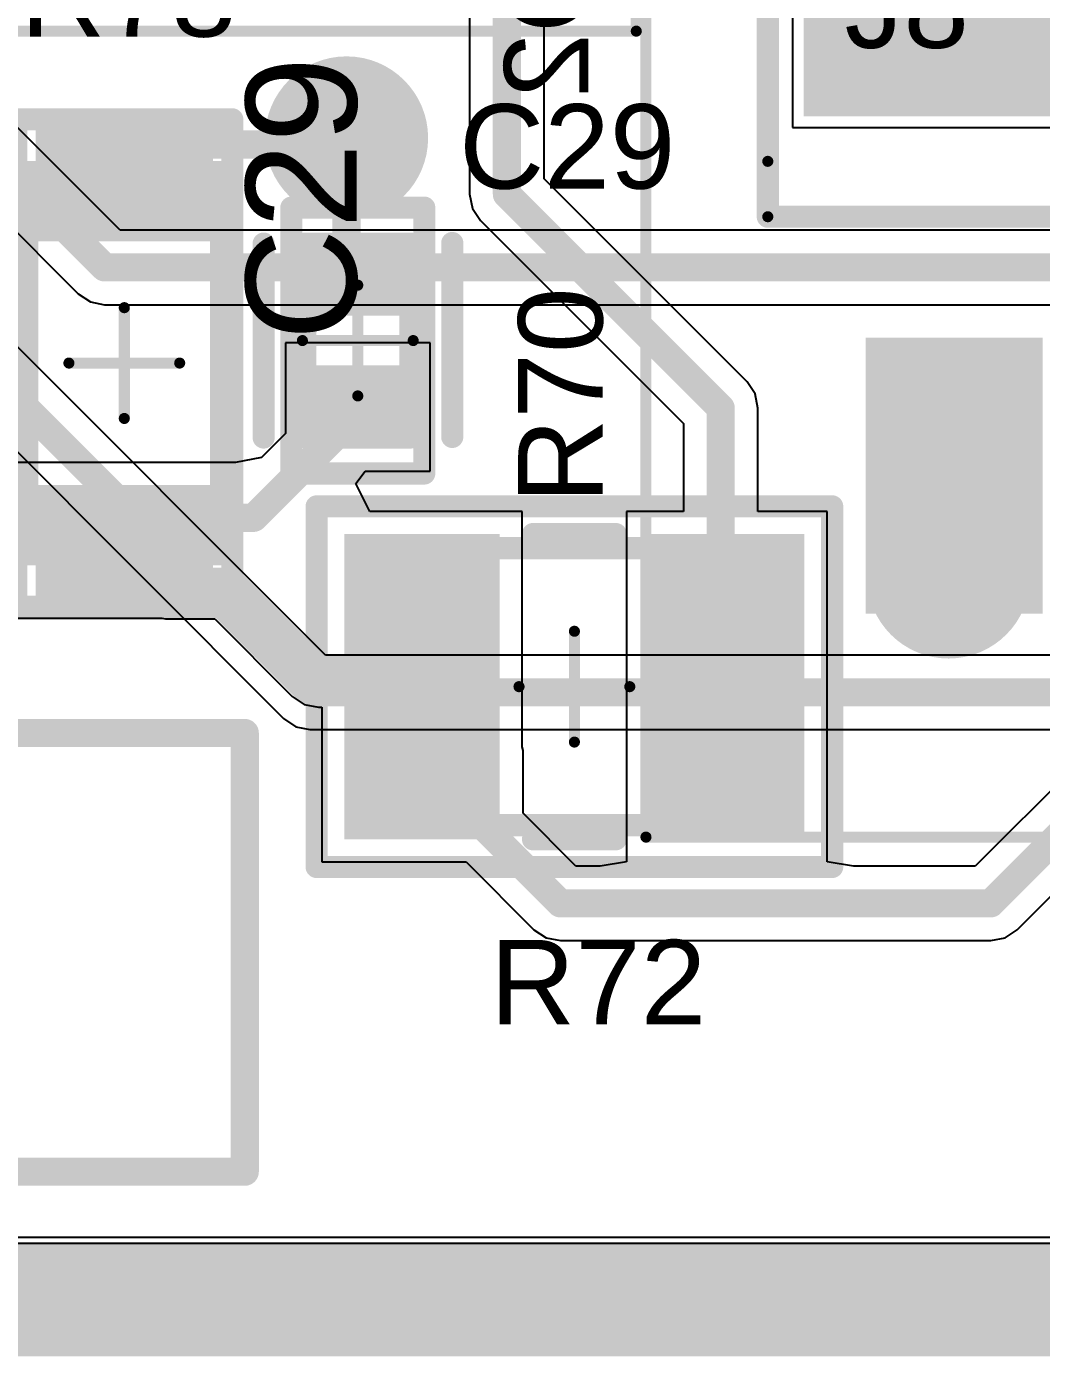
# Model space of a CAD drawing. Header units: inches. Extents: x 2.95 to 6.74, y 1.23 to 4.83.
# Drawn here: x 3.8903 to 4.251, y 1.232 to 1.7046 of the extents above; entities that cross this region are included whole.
import ezdxf

# ---------------------------------------------------------------- set-up
doc = ezdxf.new("R2010")
doc.units = ezdxf.units.IN
doc.header["$MEASUREMENT"] = 0
for name, color, linetype in [('Bottom 3D Body', 56, 'Continuous'), ('Bottom Layer', 5, 'Continuous'), ('Bottom Overlay', 54, 'Continuous'), ('Bottom Paste', 16, 'Continuous'), ('Bottom Solder', 6, 'Continuous'), ('GND', 76, 'Continuous'), ('Keep-Out Layer', 6, 'Continuous'), ('Mechanical 15', 56, 'Continuous'), ('Mechanical 5', 56, 'Continuous'), ('Mechanical 8', 56, 'Continuous'), ('PWR', 16, 'Continuous'), ('Top 3D Body', 56, 'Continuous'), ('Top Assembly', 56, 'Continuous'), ('Top Component Center', 56, 'Continuous'), ('Top Courtyard', 56, 'Continuous'), ('Top Layer', 1, 'Continuous'), ('Top Overlay', 2, 'Continuous'), ('Top Paste', 8, 'Continuous'), ('Top Solder', 216, 'Continuous'), ('Via Holes', 16, 'Continuous')]:
    doc.layers.add(name, color=color, linetype=linetype)
doc.styles.add('Arial', font='', dxfattribs={"height": 0.2})
doc.styles.get('Arial').set_extended_font_data('Arial')

# ---------------------------------------------------------------- blocks, each defined once
blk = doc.blocks.new('FP_RMCF1206_MFG_28')
at = {"layer": 'Top Layer'}
for points in [[(-0.08268, 0.0315), (-0.04331, 0.0315), (-0.04331, -0.0315), (-0.08268, -0.0315)], [(0.04331, 0.0315), (0.08268, 0.0315), (0.08268, -0.0315), (0.04331, -0.0315)]]:
    blk.add_hatch(color=1, dxfattribs=at).paths.add_polyline_path(points)
at = {"layer": 'Top Paste'}
for points in [[(-0.08268, 0.0315), (-0.04331, 0.0315), (-0.04331, -0.0315), (-0.08268, -0.0315)], [(0.04331, 0.0315), (0.08268, 0.0315), (0.08268, -0.0315), (0.04331, -0.0315)]]:
    blk.add_hatch(color=8, dxfattribs=at).paths.add_polyline_path(points)
at = {"layer": 'Top Solder'}
for points in [[(-0.08268, 0.0315), (-0.04331, 0.0315), (-0.04331, -0.0315), (-0.08268, -0.0315)], [(0.04331, 0.0315), (0.08268, 0.0315), (0.08268, -0.0315), (0.04331, -0.0315)]]:
    blk.add_hatch(color=216, dxfattribs=at).paths.add_polyline_path(points)
at = {"layer": 'Top 3D Body'}
for points in [[(-0.06791, -0.03445, 0.00787, 0.00787, 0), (-0.06791, 0.03445, 0.00787, 0.00787, 0)], [(0.06791, 0.03445, 0.00787, 0.00787, 0), (-0.06791, 0.03445, 0.00787, 0.00787, 0)], [(0.06791, -0.03445, 0.00787, 0.00787, 0), (0.06791, 0.03445, 0.00787, 0.00787, 0)], [(0.06791, -0.03445, 0.00787, 0.00787, 0), (-0.06791, -0.03445, 0.00787, 0.00787, 0)]]:
    blk.add_lwpolyline(points, format="xyseb", dxfattribs=at)
for points in [[(-0.06988, 0.03445, 0.00394, 0.00394, 1), (-0.06594, 0.03445, 0.00394, 0.00394, 1)], [(-0.06988, 0.03445, 0.00394, 0.00394, 1), (-0.06594, 0.03445, 0.00394, 0.00394, 1)], [(0.06594, 0.03445, 0.00394, 0.00394, 1), (0.06988, 0.03445, 0.00394, 0.00394, 1)], [(0.06594, 0.03445, 0.00394, 0.00394, 1), (0.06988, 0.03445, 0.00394, 0.00394, 1)], [(-0.06988, -0.03445, 0.00394, 0.00394, 1), (-0.06594, -0.03445, 0.00394, 0.00394, 1)], [(-0.06988, -0.03445, 0.00394, 0.00394, 1), (-0.06594, -0.03445, 0.00394, 0.00394, 1)], [(0.06594, -0.03445, 0.00394, 0.00394, 1), (0.06988, -0.03445, 0.00394, 0.00394, 1)], [(0.06594, -0.03445, 0.00394, 0.00394, 1), (0.06988, -0.03445, 0.00394, 0.00394, 1)]]:
    blk.add_lwpolyline(points, format="xyseb", close=True, dxfattribs=at)
at = {"layer": 'Top Assembly'}
for points in [[(-0.08661, -0.03839, 0.00787, 0.00787, 0), (-0.08661, 0.03839, 0.00787, 0.00787, 0)], [(0.08661, 0.03839, 0.00787, 0.00787, 0), (-0.08661, 0.03839, 0.00787, 0.00787, 0)], [(0.08661, -0.03839, 0.00787, 0.00787, 0), (0.08661, 0.03839, 0.00787, 0.00787, 0)], [(0.08661, -0.03839, 0.00787, 0.00787, 0), (-0.08661, -0.03839, 0.00787, 0.00787, 0)]]:
    blk.add_lwpolyline(points, format="xyseb", dxfattribs=at)
for points in [[(-0.08858, 0.03839, 0.00394, 0.00394, 1), (-0.08465, 0.03839, 0.00394, 0.00394, 1)], [(-0.08858, 0.03839, 0.00394, 0.00394, 1), (-0.08465, 0.03839, 0.00394, 0.00394, 1)], [(0.08465, 0.03839, 0.00394, 0.00394, 1), (0.08858, 0.03839, 0.00394, 0.00394, 1)], [(0.08465, 0.03839, 0.00394, 0.00394, 1), (0.08858, 0.03839, 0.00394, 0.00394, 1)], [(-0.08858, -0.03839, 0.00394, 0.00394, 1), (-0.08465, -0.03839, 0.00394, 0.00394, 1)], [(-0.08858, -0.03839, 0.00394, 0.00394, 1), (-0.08465, -0.03839, 0.00394, 0.00394, 1)], [(0.08465, -0.03839, 0.00394, 0.00394, 1), (0.08858, -0.03839, 0.00394, 0.00394, 1)], [(0.08465, -0.03839, 0.00394, 0.00394, 1), (0.08858, -0.03839, 0.00394, 0.00394, 1)]]:
    blk.add_lwpolyline(points, format="xyseb", close=True, dxfattribs=at)
at = {"layer": 'Top Component Center'}
for points in [[(0, -0.01969, 0.00394, 0.00394, 0), (0, 0.01969, 0.00394, 0.00394, 0)], [(0.01969, 0, 0.00394, 0.00394, 0), (-0.01969, 0, 0.00394, 0.00394, 0)]]:
    blk.add_lwpolyline(points, format="xyseb", dxfattribs=at)
for points in [[(-0.00098, 0.01969, 0.00197, 0.00197, 1), (0.00098, 0.01969, 0.00197, 0.00197, 1)], [(-0.02067, 0, 0.00197, 0.00197, 1), (-0.0187, 0, 0.00197, 0.00197, 1)], [(0.0187, 0, 0.00197, 0.00197, 1), (0.02067, 0, 0.00197, 0.00197, 1)], [(-0.00098, -0.01969, 0.00197, 0.00197, 1), (0.00098, -0.01969, 0.00197, 0.00197, 1)]]:
    blk.add_lwpolyline(points, format="xyseb", close=True, dxfattribs=at)
at = {"layer": 'Top Courtyard'}
for points in [[(-0.08661, -0.03839, 0.00787, 0.00787, 0), (-0.08661, 0.03839, 0.00787, 0.00787, 0)], [(0.08661, 0.03839, 0.00787, 0.00787, 0), (-0.08661, 0.03839, 0.00787, 0.00787, 0)], [(0.08661, -0.03839, 0.00787, 0.00787, 0), (0.08661, 0.03839, 0.00787, 0.00787, 0)], [(0.08661, -0.03839, 0.00787, 0.00787, 0), (-0.08661, -0.03839, 0.00787, 0.00787, 0)]]:
    blk.add_lwpolyline(points, format="xyseb", dxfattribs=at)
for points in [[(-0.08858, 0.03839, 0.00394, 0.00394, 1), (-0.08465, 0.03839, 0.00394, 0.00394, 1)], [(-0.08858, 0.03839, 0.00394, 0.00394, 1), (-0.08465, 0.03839, 0.00394, 0.00394, 1)], [(0.08465, 0.03839, 0.00394, 0.00394, 1), (0.08858, 0.03839, 0.00394, 0.00394, 1)], [(0.08465, 0.03839, 0.00394, 0.00394, 1), (0.08858, 0.03839, 0.00394, 0.00394, 1)], [(-0.08858, -0.03839, 0.00394, 0.00394, 1), (-0.08465, -0.03839, 0.00394, 0.00394, 1)], [(-0.08858, -0.03839, 0.00394, 0.00394, 1), (-0.08465, -0.03839, 0.00394, 0.00394, 1)], [(0.08465, -0.03839, 0.00394, 0.00394, 1), (0.08858, -0.03839, 0.00394, 0.00394, 1)], [(0.08465, -0.03839, 0.00394, 0.00394, 1), (0.08858, -0.03839, 0.00394, 0.00394, 1)]]:
    blk.add_lwpolyline(points, format="xyseb", close=True, dxfattribs=at)
at = {"layer": 'Top Overlay'}
for points in [[(0.02854, 0.03445, 0.00787, 0.00787, 0), (-0.02854, 0.03445, 0.00787, 0.00787, 0)], [(0.02854, -0.03445, 0.00787, 0.00787, 0), (-0.02854, -0.03445, 0.00787, 0.00787, 0)]]:
    blk.add_lwpolyline(points, format="xyseb", dxfattribs=at)
for points in [[(-0.03051, 0.03445, 0.00394, 0.00394, 1), (-0.02657, 0.03445, 0.00394, 0.00394, 1)], [(0.02657, 0.03445, 0.00394, 0.00394, 1), (0.03051, 0.03445, 0.00394, 0.00394, 1)], [(-0.03051, -0.03445, 0.00394, 0.00394, 1), (-0.02657, -0.03445, 0.00394, 0.00394, 1)], [(0.02657, -0.03445, 0.00394, 0.00394, 1), (0.03051, -0.03445, 0.00394, 0.00394, 1)]]:
    blk.add_lwpolyline(points, format="xyseb", close=True, dxfattribs=at)
blk = doc.blocks.new('FP_RMCF1210_IPC_B_33')
at = {"layer": 'Top Layer'}
for points in [[(-0.08179, 0.05423), (-0.02652, 0.05423), (-0.02652, -0.05423), (-0.08179, -0.05423)], [(0.02652, 0.05423), (0.08179, 0.05423), (0.08179, -0.05423), (0.02652, -0.05423)]]:
    blk.add_hatch(color=1, dxfattribs=at).paths.add_polyline_path(points)
at = {"layer": 'Top Paste'}
for points in [[(-0.08179, 0.05423), (-0.02652, 0.05423), (-0.02652, -0.05423), (-0.08179, -0.05423)], [(0.02652, 0.05423), (0.08179, 0.05423), (0.08179, -0.05423), (0.02652, -0.05423)]]:
    blk.add_hatch(color=8, dxfattribs=at).paths.add_polyline_path(points)
at = {"layer": 'Top Solder'}
for points in [[(-0.08179, 0.05423), (-0.02652, 0.05423), (-0.02652, -0.05423), (-0.08179, -0.05423)], [(0.02652, 0.05423), (0.08179, 0.05423), (0.08179, -0.05423), (0.02652, -0.05423)]]:
    blk.add_hatch(color=216, dxfattribs=at).paths.add_polyline_path(points)
at = {"layer": 'Top 3D Body'}
for points in [[(0.06299, 0.04921, 0.00787, 0.00787, 0), (-0.06299, 0.04921, 0.00787, 0.00787, 0)], [(-0.06299, 0.04921, 0.00787, 0.00787, 0), (-0.06299, -0.04921, 0.00787, 0.00787, 0)], [(0.06299, 0.04921, 0.00787, 0.00787, 0), (0.06299, -0.04921, 0.00787, 0.00787, 0)], [(0.06299, -0.04921, 0.00787, 0.00787, 0), (-0.06299, -0.04921, 0.00787, 0.00787, 0)]]:
    blk.add_lwpolyline(points, format="xyseb", dxfattribs=at)
for points in [[(-0.06496, 0.04921, 0.00394, 0.00394, 1), (-0.06102, 0.04921, 0.00394, 0.00394, 1)], [(-0.06496, 0.04921, 0.00394, 0.00394, 1), (-0.06102, 0.04921, 0.00394, 0.00394, 1)], [(0.06102, 0.04921, 0.00394, 0.00394, 1), (0.06496, 0.04921, 0.00394, 0.00394, 1)], [(0.06102, 0.04921, 0.00394, 0.00394, 1), (0.06496, 0.04921, 0.00394, 0.00394, 1)], [(-0.06496, -0.04921, 0.00394, 0.00394, 1), (-0.06102, -0.04921, 0.00394, 0.00394, 1)], [(-0.06496, -0.04921, 0.00394, 0.00394, 1), (-0.06102, -0.04921, 0.00394, 0.00394, 1)], [(0.06102, -0.04921, 0.00394, 0.00394, 1), (0.06496, -0.04921, 0.00394, 0.00394, 1)], [(0.06102, -0.04921, 0.00394, 0.00394, 1), (0.06496, -0.04921, 0.00394, 0.00394, 1)]]:
    blk.add_lwpolyline(points, format="xyseb", close=True, dxfattribs=at)
at = {"layer": 'Top Assembly'}
for points in [[(0.09163, 0.06407, 0.00787, 0.00787, 0), (-0.09163, 0.06407, 0.00787, 0.00787, 0)], [(-0.09163, 0.06407, 0.00787, 0.00787, 0), (-0.09163, -0.06407, 0.00787, 0.00787, 0)], [(0.09163, 0.06407, 0.00787, 0.00787, 0), (0.09163, -0.06407, 0.00787, 0.00787, 0)], [(0.09163, -0.06407, 0.00787, 0.00787, 0), (-0.09163, -0.06407, 0.00787, 0.00787, 0)]]:
    blk.add_lwpolyline(points, format="xyseb", dxfattribs=at)
for points in [[(-0.0936, 0.06407, 0.00394, 0.00394, 1), (-0.08966, 0.06407, 0.00394, 0.00394, 1)], [(-0.0936, 0.06407, 0.00394, 0.00394, 1), (-0.08966, 0.06407, 0.00394, 0.00394, 1)], [(0.08966, 0.06407, 0.00394, 0.00394, 1), (0.0936, 0.06407, 0.00394, 0.00394, 1)], [(0.08966, 0.06407, 0.00394, 0.00394, 1), (0.0936, 0.06407, 0.00394, 0.00394, 1)], [(-0.0936, -0.06407, 0.00394, 0.00394, 1), (-0.08966, -0.06407, 0.00394, 0.00394, 1)], [(-0.0936, -0.06407, 0.00394, 0.00394, 1), (-0.08966, -0.06407, 0.00394, 0.00394, 1)], [(0.08966, -0.06407, 0.00394, 0.00394, 1), (0.0936, -0.06407, 0.00394, 0.00394, 1)], [(0.08966, -0.06407, 0.00394, 0.00394, 1), (0.0936, -0.06407, 0.00394, 0.00394, 1)]]:
    blk.add_lwpolyline(points, format="xyseb", close=True, dxfattribs=at)
at = {"layer": 'Top Component Center'}
for points in [[(0, 0.01969, 0.00394, 0.00394, 0), (0, -0.01969, 0.00394, 0.00394, 0)], [(0.01969, 0, 0.00394, 0.00394, 0), (-0.01969, 0, 0.00394, 0.00394, 0)]]:
    blk.add_lwpolyline(points, format="xyseb", dxfattribs=at)
for points in [[(-0.00098, 0.01969, 0.00197, 0.00197, 1), (0.00098, 0.01969, 0.00197, 0.00197, 1)], [(-0.02067, 0, 0.00197, 0.00197, 1), (-0.0187, 0, 0.00197, 0.00197, 1)], [(0.0187, 0, 0.00197, 0.00197, 1), (0.02067, 0, 0.00197, 0.00197, 1)], [(-0.00098, -0.01969, 0.00197, 0.00197, 1), (0.00098, -0.01969, 0.00197, 0.00197, 1)]]:
    blk.add_lwpolyline(points, format="xyseb", close=True, dxfattribs=at)
at = {"layer": 'Top Courtyard'}
for points in [[(0.09163, 0.06407, 0.00787, 0.00787, 0), (-0.09163, 0.06407, 0.00787, 0.00787, 0)], [(-0.09163, 0.06407, 0.00787, 0.00787, 0), (-0.09163, -0.06407, 0.00787, 0.00787, 0)], [(0.09163, 0.06407, 0.00787, 0.00787, 0), (0.09163, -0.06407, 0.00787, 0.00787, 0)], [(0.09163, -0.06407, 0.00787, 0.00787, 0), (-0.09163, -0.06407, 0.00787, 0.00787, 0)]]:
    blk.add_lwpolyline(points, format="xyseb", dxfattribs=at)
for points in [[(-0.0936, 0.06407, 0.00394, 0.00394, 1), (-0.08966, 0.06407, 0.00394, 0.00394, 1)], [(-0.0936, 0.06407, 0.00394, 0.00394, 1), (-0.08966, 0.06407, 0.00394, 0.00394, 1)], [(0.08966, 0.06407, 0.00394, 0.00394, 1), (0.0936, 0.06407, 0.00394, 0.00394, 1)], [(0.08966, 0.06407, 0.00394, 0.00394, 1), (0.0936, 0.06407, 0.00394, 0.00394, 1)], [(-0.0936, -0.06407, 0.00394, 0.00394, 1), (-0.08966, -0.06407, 0.00394, 0.00394, 1)], [(-0.0936, -0.06407, 0.00394, 0.00394, 1), (-0.08966, -0.06407, 0.00394, 0.00394, 1)], [(0.08966, -0.06407, 0.00394, 0.00394, 1), (0.0936, -0.06407, 0.00394, 0.00394, 1)], [(0.08966, -0.06407, 0.00394, 0.00394, 1), (0.0936, -0.06407, 0.00394, 0.00394, 1)]]:
    blk.add_lwpolyline(points, format="xyseb", close=True, dxfattribs=at)
at = {"layer": 'Top Overlay'}
for points in [[(0.01471, 0.05423, 0.00787, 0.00787, 0), (-0.01471, 0.05423, 0.00787, 0.00787, 0)], [(0.01471, -0.05423, 0.00787, 0.00787, 0), (-0.01471, -0.05423, 0.00787, 0.00787, 0)]]:
    blk.add_lwpolyline(points, format="xyseb", dxfattribs=at)
for points in [[(-0.01668, 0.05423, 0.00394, 0.00394, 1), (-0.01275, 0.05423, 0.00394, 0.00394, 1)], [(0.01275, 0.05423, 0.00394, 0.00394, 1), (0.01668, 0.05423, 0.00394, 0.00394, 1)], [(-0.01668, -0.05423, 0.00394, 0.00394, 1), (-0.01275, -0.05423, 0.00394, 0.00394, 1)], [(0.01275, -0.05423, 0.00394, 0.00394, 1), (0.01668, -0.05423, 0.00394, 0.00394, 1)]]:
    blk.add_lwpolyline(points, format="xyseb", close=True, dxfattribs=at)
blk = doc.blocks.new('SQD30N0520L_GE3_B_93')
at = {"layer": 'Bottom Layer'}
for points in [[(0.08998, 0), (0.08998, -0.09), (0.03498, -0.09), (0.03498, 0)], [(0.11201, -0.17669), (0.11201, -0.42), (-0.11201, -0.42), (-0.11201, -0.17669)]]:
    blk.add_hatch(color=5, dxfattribs=at).paths.add_polyline_path(points)
at = {"layer": 'Bottom Paste'}
for points in [[(0.08998, 0), (0.08998, -0.09), (0.03498, -0.09), (0.03498, 0)], [(0.11201, -0.17669), (0.11201, -0.42), (-0.11201, -0.42), (-0.11201, -0.17669)]]:
    blk.add_hatch(color=16, dxfattribs=at).paths.add_polyline_path(points)
at = {"layer": 'Bottom Solder'}
for points in [[(0.09398, 0.004), (0.09398, -0.094), (0.03098, -0.094), (0.03098, 0.004)], [(0.11601, -0.17269), (0.11601, -0.424), (-0.11601, -0.424), (-0.11601, -0.17269)]]:
    blk.add_hatch(color=6, dxfattribs=at).paths.add_polyline_path(points)
at = {"layer": 'Bottom 3D Body'}
for points in [[(0.12874, -0.13701, 0.00787, 0.00787, 0), (-0.12874, -0.13701, 0.00787, 0.00787, 0)], [(0.12874, -0.13701, 0.00787, 0.00787, 0), (0.12874, -0.37697, 0.00787, 0.00787, 0)]]:
    blk.add_lwpolyline(points, format="xyseb", dxfattribs=at)
blk.add_lwpolyline([(0.12677, -0.13701, 0.00394, 0.00394, 1), (0.13071, -0.13701, 0.00394, 0.00394, 1)], format="xyseb", close=True, dxfattribs=at)
blk.add_lwpolyline([(0.12677, -0.13701, 0.00394, 0.00394, 1), (0.13071, -0.13701, 0.00394, 0.00394, 1)], format="xyseb", close=True, dxfattribs=at)
at = {"layer": 'Bottom Overlay'}
for points in [[(0.12874, -0.13701, 0.00394, 0.00394, 0), (-0.12874, -0.13701, 0.00394, 0.00394, 0)], [(0.12874, -0.13701, 0.00394, 0.00394, 0), (0.12874, -0.15669, 0.00394, 0.00394, 0)]]:
    blk.add_lwpolyline(points, format="xyseb", dxfattribs=at)
for points in [[(0.12776, -0.13701, 0.00197, 0.00197, 1), (0.12972, -0.13701, 0.00197, 0.00197, 1)], [(0.12776, -0.13701, 0.00197, 0.00197, 1), (0.12972, -0.13701, 0.00197, 0.00197, 1)], [(0.12776, -0.15669, 0.00197, 0.00197, 1), (0.12972, -0.15669, 0.00197, 0.00197, 1)]]:
    blk.add_lwpolyline(points, format="xyseb", close=True, dxfattribs=at)
at = {"layer": 'Mechanical 15'}
for points in [[(0.17205, 0.08346, 0.00394, 0.00394, 0), (-0.17205, 0.08346, 0.00394, 0.00394, 0)], [(0.17205, 0.08346, 0.00394, 0.00394, 0), (0.17205, -0.46035, 0.00394, 0.00394, 0)]]:
    blk.add_lwpolyline(points, format="xyseb", dxfattribs=at)
blk.add_lwpolyline([(0.17106, 0.08346, 0.00197, 0.00197, 1), (0.17303, 0.08346, 0.00197, 0.00197, 1)], format="xyseb", close=True, dxfattribs=at)
blk.add_lwpolyline([(0.17106, 0.08346, 0.00197, 0.00197, 1), (0.17303, 0.08346, 0.00197, 0.00197, 1)], format="xyseb", close=True, dxfattribs=at)
blk = doc.blocks.new('SQD30N0520L_GE3_B_94')
at = {"layer": 'Bottom Layer'}
for points in [[(-0.03498, 0), (-0.03498, -0.09), (-0.08998, -0.09), (-0.08998, 0)], [(0.08998, 0), (0.08998, -0.09), (0.03498, -0.09), (0.03498, 0)], [(0.11201, -0.17669), (0.11201, -0.42), (-0.11201, -0.42), (-0.11201, -0.17669)]]:
    blk.add_hatch(color=5, dxfattribs=at).paths.add_polyline_path(points)
at = {"layer": 'Bottom Paste'}
for points in [[(-0.03498, 0), (-0.03498, -0.09), (-0.08998, -0.09), (-0.08998, 0)], [(0.08998, 0), (0.08998, -0.09), (0.03498, -0.09), (0.03498, 0)], [(0.11201, -0.17669), (0.11201, -0.42), (-0.11201, -0.42), (-0.11201, -0.17669)]]:
    blk.add_hatch(color=16, dxfattribs=at).paths.add_polyline_path(points)
at = {"layer": 'Bottom Solder'}
for points in [[(-0.03098, 0.004), (-0.03098, -0.094), (-0.09398, -0.094), (-0.09398, 0.004)], [(0.09398, 0.004), (0.09398, -0.094), (0.03098, -0.094), (0.03098, 0.004)], [(0.11601, -0.17269), (0.11601, -0.424), (-0.11601, -0.424), (-0.11601, -0.17269)]]:
    blk.add_hatch(color=6, dxfattribs=at).paths.add_polyline_path(points)
at = {"layer": 'Bottom 3D Body'}
for points in [[(-0.12874, -0.13701, 0.00787, 0.00787, 0), (0.12874, -0.13701, 0.00787, 0.00787, 0)], [(-0.12874, -0.13701, 0.00787, 0.00787, 0), (-0.12874, -0.37697, 0.00787, 0.00787, 0)], [(0.12874, -0.13701, 0.00787, 0.00787, 0), (0.12874, -0.37697, 0.00787, 0.00787, 0)], [(-0.12874, -0.37697, 0.00787, 0.00787, 0), (0.12874, -0.37697, 0.00787, 0.00787, 0)]]:
    blk.add_lwpolyline(points, format="xyseb", dxfattribs=at)
for points in [[(-0.13071, -0.13701, 0.00394, 0.00394, 1), (-0.12677, -0.13701, 0.00394, 0.00394, 1)], [(-0.13071, -0.13701, 0.00394, 0.00394, 1), (-0.12677, -0.13701, 0.00394, 0.00394, 1)], [(0.12677, -0.13701, 0.00394, 0.00394, 1), (0.13071, -0.13701, 0.00394, 0.00394, 1)], [(0.12677, -0.13701, 0.00394, 0.00394, 1), (0.13071, -0.13701, 0.00394, 0.00394, 1)], [(-0.13071, -0.37697, 0.00394, 0.00394, 1), (-0.12677, -0.37697, 0.00394, 0.00394, 1)], [(-0.13071, -0.37697, 0.00394, 0.00394, 1), (-0.12677, -0.37697, 0.00394, 0.00394, 1)], [(0.12677, -0.37697, 0.00394, 0.00394, 1), (0.13071, -0.37697, 0.00394, 0.00394, 1)], [(0.12677, -0.37697, 0.00394, 0.00394, 1), (0.13071, -0.37697, 0.00394, 0.00394, 1)]]:
    blk.add_lwpolyline(points, format="xyseb", close=True, dxfattribs=at)
at = {"layer": 'Bottom Overlay'}
for points in [[(-0.09449, 0.04016, 0.00787, 0.00787, -1), (-0.08661, 0.04016, 0.00787, 0.00787, 0)], [(-0.08661, 0.04016, 0.00787, 0.00787, -1), (-0.09449, 0.04016, 0.00787, 0.00787, 0)], [(-0.12874, -0.13701, 0.00394, 0.00394, 0), (-0.12874, -0.15669, 0.00394, 0.00394, 0)], [(-0.12874, -0.13701, 0.00394, 0.00394, 0), (0.12874, -0.13701, 0.00394, 0.00394, 0)], [(0.12874, -0.13701, 0.00394, 0.00394, 0), (0.12874, -0.15669, 0.00394, 0.00394, 0)]]:
    blk.add_lwpolyline(points, format="xyseb", dxfattribs=at)
for points in [[(-0.09646, 0.04016, 0.00394, 0.00394, 1), (-0.09252, 0.04016, 0.00394, 0.00394, 1)], [(-0.09646, 0.04016, 0.00394, 0.00394, 1), (-0.09252, 0.04016, 0.00394, 0.00394, 1)], [(-0.08858, 0.04016, 0.00394, 0.00394, 1), (-0.08465, 0.04016, 0.00394, 0.00394, 1)], [(-0.08858, 0.04016, 0.00394, 0.00394, 1), (-0.08465, 0.04016, 0.00394, 0.00394, 1)], [(-0.12972, -0.13701, 0.00197, 0.00197, 1), (-0.12776, -0.13701, 0.00197, 0.00197, 1)], [(-0.12972, -0.13701, 0.00197, 0.00197, 1), (-0.12776, -0.13701, 0.00197, 0.00197, 1)], [(0.12776, -0.13701, 0.00197, 0.00197, 1), (0.12972, -0.13701, 0.00197, 0.00197, 1)], [(0.12776, -0.13701, 0.00197, 0.00197, 1), (0.12972, -0.13701, 0.00197, 0.00197, 1)], [(-0.12972, -0.15669, 0.00197, 0.00197, 1), (-0.12776, -0.15669, 0.00197, 0.00197, 1)], [(0.12776, -0.15669, 0.00197, 0.00197, 1), (0.12972, -0.15669, 0.00197, 0.00197, 1)]]:
    blk.add_lwpolyline(points, format="xyseb", close=True, dxfattribs=at)
at = {"layer": 'Mechanical 15'}
for points in [[(-0.17205, 0.08346, 0.00394, 0.00394, 0), (0.17205, 0.08346, 0.00394, 0.00394, 0)], [(-0.17205, 0.08346, 0.00394, 0.00394, 0), (-0.17205, -0.46035, 0.00394, 0.00394, 0)], [(0.17205, 0.08346, 0.00394, 0.00394, 0), (0.17205, -0.46035, 0.00394, 0.00394, 0)], [(-0.17205, -0.46035, 0.00394, 0.00394, 0), (0.17205, -0.46035, 0.00394, 0.00394, 0)]]:
    blk.add_lwpolyline(points, format="xyseb", dxfattribs=at)
for points in [[(-0.17303, 0.08346, 0.00197, 0.00197, 1), (-0.17106, 0.08346, 0.00197, 0.00197, 1)], [(-0.17303, 0.08346, 0.00197, 0.00197, 1), (-0.17106, 0.08346, 0.00197, 0.00197, 1)], [(0.17106, 0.08346, 0.00197, 0.00197, 1), (0.17303, 0.08346, 0.00197, 0.00197, 1)], [(0.17106, 0.08346, 0.00197, 0.00197, 1), (0.17303, 0.08346, 0.00197, 0.00197, 1)], [(-0.17303, -0.46035, 0.00197, 0.00197, 1), (-0.17106, -0.46035, 0.00197, 0.00197, 1)], [(-0.17303, -0.46035, 0.00197, 0.00197, 1), (-0.17106, -0.46035, 0.00197, 0.00197, 1)], [(0.17106, -0.46035, 0.00197, 0.00197, 1), (0.17303, -0.46035, 0.00197, 0.00197, 1)], [(0.17106, -0.46035, 0.00197, 0.00197, 1), (0.17303, -0.46035, 0.00197, 0.00197, 1)]]:
    blk.add_lwpolyline(points, format="xyseb", close=True, dxfattribs=at)
blk = doc.blocks.new('FP_C0603C_CF_MFG_148')
at = {"layer": 'Top Layer'}
for points in [[(-0.03839, 0.01772), (-0.00886, 0.01772), (-0.00886, -0.01772), (-0.03839, -0.01772)], [(0.00886, 0.01772), (0.03839, 0.01772), (0.03839, -0.01772), (0.00886, -0.01772)]]:
    blk.add_hatch(color=1, dxfattribs=at).paths.add_polyline_path(points)
at = {"layer": 'Top Paste'}
for points in [[(-0.03839, 0.01772), (-0.00886, 0.01772), (-0.00886, -0.01772), (-0.03839, -0.01772)], [(0.00886, 0.01772), (0.03839, 0.01772), (0.03839, -0.01772), (0.00886, -0.01772)]]:
    blk.add_hatch(color=8, dxfattribs=at).paths.add_polyline_path(points)
at = {"layer": 'Top Solder'}
for points in [[(-0.03839, 0.01772), (-0.00886, 0.01772), (-0.00886, -0.01772), (-0.03839, -0.01772)], [(0.00886, 0.01772), (0.03839, 0.01772), (0.03839, -0.01772), (0.00886, -0.01772)]]:
    blk.add_hatch(color=216, dxfattribs=at).paths.add_polyline_path(points)
at = {"layer": 'Top 3D Body'}
for points in [[(-0.03445, 0.0187, 0.00787, 0.00787, 0), (-0.03445, -0.0187, 0.00787, 0.00787, 0)], [(-0.03445, 0.0187, 0.00787, 0.00787, 0), (0.03445, 0.0187, 0.00787, 0.00787, 0)], [(0.03445, 0.0187, 0.00787, 0.00787, 0), (0.03445, -0.0187, 0.00787, 0.00787, 0)], [(-0.03445, -0.0187, 0.00787, 0.00787, 0), (0.03445, -0.0187, 0.00787, 0.00787, 0)]]:
    blk.add_lwpolyline(points, format="xyseb", dxfattribs=at)
for points in [[(-0.03642, 0.0187, 0.00394, 0.00394, 1), (-0.03248, 0.0187, 0.00394, 0.00394, 1)], [(-0.03642, 0.0187, 0.00394, 0.00394, 1), (-0.03248, 0.0187, 0.00394, 0.00394, 1)], [(0.03248, 0.0187, 0.00394, 0.00394, 1), (0.03642, 0.0187, 0.00394, 0.00394, 1)], [(0.03248, 0.0187, 0.00394, 0.00394, 1), (0.03642, 0.0187, 0.00394, 0.00394, 1)], [(-0.03642, -0.0187, 0.00394, 0.00394, 1), (-0.03248, -0.0187, 0.00394, 0.00394, 1)], [(-0.03642, -0.0187, 0.00394, 0.00394, 1), (-0.03248, -0.0187, 0.00394, 0.00394, 1)], [(0.03248, -0.0187, 0.00394, 0.00394, 1), (0.03642, -0.0187, 0.00394, 0.00394, 1)], [(0.03248, -0.0187, 0.00394, 0.00394, 1), (0.03642, -0.0187, 0.00394, 0.00394, 1)]]:
    blk.add_lwpolyline(points, format="xyseb", close=True, dxfattribs=at)
at = {"layer": 'Top Assembly'}
for points in [[(-0.04724, 0.02362, 0.00787, 0.00787, 0), (-0.04724, -0.02362, 0.00787, 0.00787, 0)], [(-0.04724, 0.02362, 0.00787, 0.00787, 0), (0.04724, 0.02362, 0.00787, 0.00787, 0)], [(0.04724, 0.02362, 0.00787, 0.00787, 0), (0.04724, -0.02362, 0.00787, 0.00787, 0)], [(-0.04724, -0.02362, 0.00787, 0.00787, 0), (0.04724, -0.02362, 0.00787, 0.00787, 0)]]:
    blk.add_lwpolyline(points, format="xyseb", dxfattribs=at)
for points in [[(-0.04921, 0.02362, 0.00394, 0.00394, 1), (-0.04528, 0.02362, 0.00394, 0.00394, 1)], [(-0.04921, 0.02362, 0.00394, 0.00394, 1), (-0.04528, 0.02362, 0.00394, 0.00394, 1)], [(0.04528, 0.02362, 0.00394, 0.00394, 1), (0.04921, 0.02362, 0.00394, 0.00394, 1)], [(0.04528, 0.02362, 0.00394, 0.00394, 1), (0.04921, 0.02362, 0.00394, 0.00394, 1)], [(-0.04921, -0.02362, 0.00394, 0.00394, 1), (-0.04528, -0.02362, 0.00394, 0.00394, 1)], [(-0.04921, -0.02362, 0.00394, 0.00394, 1), (-0.04528, -0.02362, 0.00394, 0.00394, 1)], [(0.04528, -0.02362, 0.00394, 0.00394, 1), (0.04921, -0.02362, 0.00394, 0.00394, 1)], [(0.04528, -0.02362, 0.00394, 0.00394, 1), (0.04921, -0.02362, 0.00394, 0.00394, 1)]]:
    blk.add_lwpolyline(points, format="xyseb", close=True, dxfattribs=at)
at = {"layer": 'Top Component Center'}
for points in [[(0, 0.01969, 0.00394, 0.00394, 0), (0, -0.01969, 0.00394, 0.00394, 0)], [(-0.01969, 0, 0.00394, 0.00394, 0), (0.01969, 0, 0.00394, 0.00394, 0)]]:
    blk.add_lwpolyline(points, format="xyseb", dxfattribs=at)
for points in [[(-0.00098, 0.01969, 0.00197, 0.00197, 1), (0.00098, 0.01969, 0.00197, 0.00197, 1)], [(-0.02067, 0, 0.00197, 0.00197, 1), (-0.0187, 0, 0.00197, 0.00197, 1)], [(0.0187, 0, 0.00197, 0.00197, 1), (0.02067, 0, 0.00197, 0.00197, 1)], [(-0.00098, -0.01969, 0.00197, 0.00197, 1), (0.00098, -0.01969, 0.00197, 0.00197, 1)]]:
    blk.add_lwpolyline(points, format="xyseb", close=True, dxfattribs=at)
at = {"layer": 'Top Courtyard'}
for points in [[(-0.04724, 0.02362, 0.00787, 0.00787, 0), (-0.04724, -0.02362, 0.00787, 0.00787, 0)], [(-0.04724, 0.02362, 0.00787, 0.00787, 0), (0.04724, 0.02362, 0.00787, 0.00787, 0)], [(0.04724, 0.02362, 0.00787, 0.00787, 0), (0.04724, -0.02362, 0.00787, 0.00787, 0)], [(-0.04724, -0.02362, 0.00787, 0.00787, 0), (0.04724, -0.02362, 0.00787, 0.00787, 0)]]:
    blk.add_lwpolyline(points, format="xyseb", dxfattribs=at)
for points in [[(-0.04921, 0.02362, 0.00394, 0.00394, 1), (-0.04528, 0.02362, 0.00394, 0.00394, 1)], [(-0.04921, 0.02362, 0.00394, 0.00394, 1), (-0.04528, 0.02362, 0.00394, 0.00394, 1)], [(0.04528, 0.02362, 0.00394, 0.00394, 1), (0.04921, 0.02362, 0.00394, 0.00394, 1)], [(0.04528, 0.02362, 0.00394, 0.00394, 1), (0.04921, 0.02362, 0.00394, 0.00394, 1)], [(-0.04921, -0.02362, 0.00394, 0.00394, 1), (-0.04528, -0.02362, 0.00394, 0.00394, 1)], [(-0.04921, -0.02362, 0.00394, 0.00394, 1), (-0.04528, -0.02362, 0.00394, 0.00394, 1)], [(0.04528, -0.02362, 0.00394, 0.00394, 1), (0.04921, -0.02362, 0.00394, 0.00394, 1)], [(0.04528, -0.02362, 0.00394, 0.00394, 1), (0.04921, -0.02362, 0.00394, 0.00394, 1)]]:
    blk.add_lwpolyline(points, format="xyseb", close=True, dxfattribs=at)
at = {"layer": 'Top Overlay'}
for points in [[(-0.03445, 0.03346, 0.00787, 0.00787, 0), (0.03445, 0.03346, 0.00787, 0.00787, 0)], [(-0.03424, -0.03358, 0.00787, 0.00787, 0), (0.03466, -0.03358, 0.00787, 0.00787, 0)]]:
    blk.add_lwpolyline(points, format="xyseb", dxfattribs=at)
for points in [[(-0.03642, 0.03346, 0.00394, 0.00394, 1), (-0.03248, 0.03346, 0.00394, 0.00394, 1)], [(0.03248, 0.03346, 0.00394, 0.00394, 1), (0.03642, 0.03346, 0.00394, 0.00394, 1)], [(-0.03621, -0.03358, 0.00394, 0.00394, 1), (-0.03227, -0.03358, 0.00394, 0.00394, 1)], [(0.03269, -0.03358, 0.00394, 0.00394, 1), (0.03663, -0.03358, 0.00394, 0.00394, 1)]]:
    blk.add_lwpolyline(points, format="xyseb", close=True, dxfattribs=at)
at = {"layer": 'Top Assembly', "style": 'Arial'}
blk.add_text('C29', height=0.03937, dxfattribs=at).set_placement((0, 0.00044))

msp = doc.modelspace()

# ---------------------------------------------------------------- hatches: boundary and pattern name
at = {"layer": 'Bottom Layer'}
h = msp.add_hatch(color=5, dxfattribs=at)
edge = h.paths.add_edge_path()
edge.add_arc((4.004, 1.665), 0.025, 0, 360)
h = msp.add_hatch(color=5, dxfattribs=at)
edge = h.paths.add_edge_path()
edge.add_arc((4.218, 1.509), 0.025, 0, 360)
at = {"layer": 'Bottom Solder'}
h = msp.add_hatch(color=6, dxfattribs=at)
edge = h.paths.add_edge_path()
edge.add_arc((4.004, 1.665), 0.029, 0, 360)
h = msp.add_hatch(color=6, dxfattribs=at)
edge = h.paths.add_edge_path()
edge.add_arc((4.218, 1.509), 0.029, 0, 360)
at = {"layer": 'PWR'}
h = msp.add_hatch(color=16, dxfattribs=at)
edge = h.paths.add_edge_path()
edge.add_arc((4.004, 1.665), 0.024, 0, 360)
h = msp.add_hatch(color=16, dxfattribs=at)
edge = h.paths.add_edge_path()
edge.add_arc((4.218, 1.509), 0.024, 0, 360)
at = {"layer": 'Top Layer'}
h = msp.add_hatch(color=1, dxfattribs=at)
edge = h.paths.add_edge_path()
edge.add_arc((4.004, 1.665), 0.025, 0, 360)
h = msp.add_hatch(color=1, dxfattribs=at)
edge = h.paths.add_edge_path()
edge.add_arc((4.218, 1.509), 0.025, 0, 360)
at = {"layer": 'Top Solder'}
h = msp.add_hatch(color=216, dxfattribs=at)
edge = h.paths.add_edge_path()
edge.add_arc((4.004, 1.665), 0.029, 0, 360)
h = msp.add_hatch(color=216, dxfattribs=at)
edge = h.paths.add_edge_path()
edge.add_arc((4.218, 1.509), 0.029, 0, 360)
at = {"layer": 'Via Holes'}
h = msp.add_hatch(color=7, dxfattribs=at)
edge = h.paths.add_edge_path()
edge.add_arc((4.004, 1.665), 0.014, 0, 360)
h = msp.add_hatch(color=7, dxfattribs=at)
edge = h.paths.add_edge_path()
edge.add_arc((4.218, 1.509), 0.014, 0, 360)

# ---------------------------------------------------------------- linework, layer by layer
at = {"layer": 'Bottom Layer'}
for p, q in [((4.16247, 1.928), (4.16247, 1.66869)), ((3.92349, 1.63225), (3.8236, 1.73214)), ((3.80289, 1.71537), (3.90863, 1.60963)), ((3.99649, 1.48125), (3.79289, 1.68486)), ((3.77026, 1.67), (3.98163, 1.45863)), ((4.16247, 1.66869), (4.40249, 1.66869)), ((4.60715, 1.63225), (3.92349, 1.63225)), ((3.90863, 1.60963), (3.91293, 1.60675)), ((3.91293, 1.60675), (3.918, 1.60575)), ((3.918, 1.60575), (4.27416, 1.60575)), ((4.95351, 1.48125), (3.99649, 1.48125)), ((3.98163, 1.45863), (3.98593, 1.45575)), ((3.98593, 1.45575), (3.991, 1.45475)), ((3.991, 1.45475), (3.991, 1.45475)), ((3.991, 1.45475), (4.959, 1.45475)), ((4.37795, 1.2743), (3.02519, 1.27431))]:
    msp.add_line(p, q, dxfattribs=at)
for points in [[(3.81035, 1.72665, 0.01, 0.01, 0), (3.918, 1.619, 0.01, 0.01, 0)], [(3.77963, 1.67937, 0.01, 0.01, 0), (3.991, 1.468, 0.01, 0.01, 0)], [(3.918, 1.619, 0.01, 0.01, 0), (4.78474, 1.619, 0.01, 0.01, 0)], [(3.991, 1.468, 0.01, 0.01, 0), (4.959, 1.468, 0.01, 0.01, 0)]]:
    msp.add_lwpolyline(points, format="xyseb", dxfattribs=at)
for points in [[(3.9155, 1.619, 0.005, 0.005, 1), (3.9205, 1.619, 0.005, 0.005, 1)], [(3.9155, 1.619, 0.005, 0.005, 1), (3.9205, 1.619, 0.005, 0.005, 1)], [(3.9885, 1.468, 0.005, 0.005, 1), (3.9935, 1.468, 0.005, 0.005, 1)], [(3.9885, 1.468, 0.005, 0.005, 1), (3.9935, 1.468, 0.005, 0.005, 1)]]:
    msp.add_lwpolyline(points, format="xyseb", close=True, dxfattribs=at)
at = {"layer": 'GND'}
msp.add_line((4.3749, 1.27209), (3.02205, 1.27209), dxfattribs=at)
msp.add_lwpolyline([(3.02205, 1.25199, 0.04, 0.04, 0), (4.3749, 1.25199, 0.04, 0.04, 0)], format="xyseb", dxfattribs=at)
at = {"layer": 'Keep-Out Layer'}
for points in [[(3.02205, 1.25701, 0.01, 0.01, 0), (4.3748, 1.25701, 0.01, 0.01, 0)], [(3.02519, 1.26105, 0.01, 0.01, 0), (4.37795, 1.26105, 0.01, 0.01, 0)], [(3.02519, 1.26105, 0.0000012, 0.0000012, 0), (4.37795, 1.26105, 0.0000012, 0.0000012, 0)], [(3.02205, 1.25701, 0.0000012, 0.0000012, 0), (4.3748, 1.25701, 0.0000012, 0.0000012, 0)]]:
    msp.add_lwpolyline(points, format="xyseb", dxfattribs=at)
at = {"layer": 'Mechanical 5'}
msp.add_lwpolyline([(3.02205, 1.25199, 0.015, 0.015, 0), (4.3749, 1.25199, 0.015, 0.015, 0)], format="xyseb", dxfattribs=at)
at = {"layer": 'Mechanical 8'}
for points in [[(3.02205, 1.25701, 0.01, 0.01, 0), (4.3748, 1.25701, 0.01, 0.01, 0)], [(3.02519, 1.26105, 0.01, 0.01, 0), (4.37795, 1.26105, 0.01, 0.01, 0)]]:
    msp.add_lwpolyline(points, format="xyseb", dxfattribs=at)
at = {"layer": 'PWR'}
msp.add_line((4.3749, 1.27209), (3.8891, 1.27209), dxfattribs=at)
msp.add_lwpolyline([(3.02205, 1.25199, 0.04, 0.04, 0), (4.3749, 1.25199, 0.04, 0.04, 0)], format="xyseb", dxfattribs=at)
at = {"layer": 'Top Layer'}
for p, q in [((4.04775, 1.84654), (4.04775, 1.645)), ((4.07425, 1.65049), (4.07425, 1.83528)), ((4.14637, 1.57837), (4.07425, 1.65049)), ((4.04775, 1.645), (4.04875, 1.63993)), ((4.04875, 1.63993), (4.05163, 1.63563)), ((4.05163, 1.63563), (4.12375, 1.56351)), ((4.03372, 1.59214), (3.98228, 1.59214)), ((3.98228, 1.59214), (3.98228, 1.56003)), ((4.03372, 1.54661), (4.03372, 1.59214)), ((4.14925, 1.57407), (4.14637, 1.57837)), ((4.15025, 1.569), (4.14925, 1.57407)), ((4.15025, 1.53223), (4.15025, 1.569)), ((3.98228, 1.56003), (3.97375, 1.55149)), ((4.12375, 1.56351), (4.12375, 1.53223)), ((3.97375, 1.55149), (3.9645, 1.54969)), ((3.9645, 1.54969), (3.8855, 1.54969)), ((3.9645, 1.54969), (3.9645, 1.54969)), ((4.00735, 1.54223), (4.01066, 1.54661)), ((4.01066, 1.54661), (4.03372, 1.54661)), ((4.01232, 1.53223), (4.00735, 1.54223)), ((4.06647, 1.53223), (4.01232, 1.53223)), ((4.06647, 1.44865), (4.06647, 1.53223)), ((4.12375, 1.53223), (4.10353, 1.53223)), ((4.10353, 1.53223), (4.10353, 1.41625)), ((4.17479, 1.53223), (4.15025, 1.53223)), ((4.17479, 1.41625), (4.17479, 1.53223)), ((3.8855, 1.49432), (3.9384, 1.49432)), ((3.9384, 1.49432), (3.93969, 1.49407)), ((3.93969, 1.49407), (3.95719, 1.49407)), ((3.95719, 1.49407), (3.98469, 1.46656)), ((4.29608, 1.47483), (4.22751, 1.40625)), ((3.98469, 1.46656), (3.98899, 1.46369)), ((3.98899, 1.46369), (3.99407, 1.46268)), ((3.99407, 1.46268), (3.99521, 1.46268)), ((3.99521, 1.46268), (3.99521, 1.40777)), ((4.24237, 1.38363), (4.31871, 1.45996)), ((4.06673, 1.44737), (4.06647, 1.44865)), ((4.06673, 1.42502), (4.06673, 1.44737)), ((4.08549, 1.40625), (4.06673, 1.42502)), ((4.10353, 1.41625), (4.10352, 1.40777)), ((4.17479, 1.40777), (4.17479, 1.41625)), ((3.99521, 1.40777), (4.04649, 1.40777)), ((4.04649, 1.40777), (4.07063, 1.38363)), ((4.09415, 1.40625), (4.08549, 1.40625)), ((4.10352, 1.40777), (4.09415, 1.40625)), ((4.18416, 1.40625), (4.17479, 1.40777)), ((4.22751, 1.40625), (4.18416, 1.40625)), ((4.07063, 1.38363), (4.07493, 1.38075)), ((4.07493, 1.38075), (4.08, 1.37975)), ((4.233, 1.37975), (4.23807, 1.38075)), ((4.23807, 1.38075), (4.24237, 1.38363)), ((4.08, 1.37975), (4.233, 1.37975)), ((4.37795, 1.2743), (3.02519, 1.27431))]:
    msp.add_line(p, q, dxfattribs=at)
for points in [[(4.061, 1.645, 0.01, 0.01, 0), (4.061, 2.142, 0.01, 0.01, 0)], [(4.00168, 1.66268, 0.01, 0.01, 0), (4.004, 1.665, 0.01, 0.01, 0)], [(4.004, 1.62062, 0.01, 0.01, 0), (4.004, 1.665, 0.01, 0.01, 0)], [(3.925, 1.64799, 0.01, 0.01, 0), (3.93969, 1.66268, 0.01, 0.01, 0)], [(3.93969, 1.66268, 0.01, 0.01, 0), (4.00168, 1.66268, 0.01, 0.01, 0)], [(4.061, 1.645, 0.01, 0.01, 0), (4.137, 1.569, 0.01, 0.01, 0)], [(4.004, 1.62062, 0.01, 0.01, 0), (4.008, 1.61662, 0.01, 0.01, 0)], [(4.008, 1.567, 0.01, 0.01, 0), (4.008, 1.56938, 0.01, 0.01, 0)], [(4.137, 1.47, 0.01, 0.01, 0), (4.137, 1.569, 0.01, 0.01, 0)], [(4, 1.559, 0.01, 0.01, 0), (4.008, 1.567, 0.01, 0.01, 0)], [(3.9855, 1.5445, 0.01, 0.01, 0), (4, 1.559, 0.01, 0.01, 0)], [(3.971, 1.53, 0.01, 0.01, 0), (3.9855, 1.5445, 0.01, 0.01, 0)], [(3.925, 1.52201, 0.01, 0.01, 0), (3.93299, 1.53, 0.01, 0.01, 0)], [(3.93299, 1.53, 0.01, 0.01, 0), (3.971, 1.53, 0.01, 0.01, 0)], [(3.925, 1.52201, 0.01, 0.01, 0), (3.93969, 1.50732, 0.01, 0.01, 0)], [(3.93969, 1.50732, 0.01, 0.01, 0), (3.96268, 1.50732, 0.01, 0.01, 0)], [(3.96268, 1.50732, 0.01, 0.01, 0), (3.99407, 1.47593, 0.01, 0.01, 0)], [(3.99407, 1.47593, 0.01, 0.01, 0), (4.02491, 1.47593, 0.01, 0.01, 0)], [(4.02491, 1.47593, 0.01, 0.01, 0), (4.05348, 1.44737, 0.01, 0.01, 0)], [(4.137, 1.454, 0.01, 0.01, 0), (4.137, 1.47, 0.01, 0.01, 0)], [(4.13916, 1.45616, 0.01, 0.01, 0), (4.13916, 1.47, 0.01, 0.01, 0)], [(4.233, 1.393, 0.01, 0.01, 0), (4.30934, 1.46934, 0.01, 0.01, 0)], [(4.137, 1.454, 0.01, 0.01, 0), (4.13916, 1.45616, 0.01, 0.01, 0)], [(4.05348, 1.41952, 0.01, 0.01, 0), (4.05348, 1.44737, 0.01, 0.01, 0)], [(4.05348, 1.41952, 0.01, 0.01, 0), (4.08, 1.393, 0.01, 0.01, 0)], [(4.08, 1.393, 0.01, 0.01, 0), (4.233, 1.393, 0.01, 0.01, 0)]]:
    msp.add_lwpolyline(points, format="xyseb", dxfattribs=at)
for points in [[(4.0015, 1.665, 0.005, 0.005, 1), (4.0065, 1.665, 0.005, 0.005, 1)], [(4.0015, 1.665, 0.005, 0.005, 1), (4.0065, 1.665, 0.005, 0.005, 1)], [(3.93719, 1.66268, 0.005, 0.005, 1), (3.94219, 1.66268, 0.005, 0.005, 1)], [(3.93719, 1.66268, 0.005, 0.005, 1), (3.94219, 1.66268, 0.005, 0.005, 1)], [(3.99918, 1.66268, 0.005, 0.005, 1), (4.00418, 1.66268, 0.005, 0.005, 1)], [(3.99918, 1.66268, 0.005, 0.005, 1), (4.00418, 1.66268, 0.005, 0.005, 1)], [(3.9225, 1.64799, 0.005, 0.005, 1), (3.9275, 1.64799, 0.005, 0.005, 1)], [(4.0585, 1.645, 0.005, 0.005, 1), (4.0635, 1.645, 0.005, 0.005, 1)], [(4.0585, 1.645, 0.005, 0.005, 1), (4.0635, 1.645, 0.005, 0.005, 1)], [(4.0015, 1.62062, 0.005, 0.005, 1), (4.0065, 1.62062, 0.005, 0.005, 1)], [(4.0015, 1.62062, 0.005, 0.005, 1), (4.0065, 1.62062, 0.005, 0.005, 1)], [(4.0055, 1.61662, 0.005, 0.005, 1), (4.0105, 1.61662, 0.005, 0.005, 1)], [(4.0055, 1.56938, 0.005, 0.005, 1), (4.0105, 1.56938, 0.005, 0.005, 1)], [(4.1345, 1.569, 0.005, 0.005, 1), (4.1395, 1.569, 0.005, 0.005, 1)], [(4.1345, 1.569, 0.005, 0.005, 1), (4.1395, 1.569, 0.005, 0.005, 1)], [(4.0055, 1.567, 0.005, 0.005, 1), (4.0105, 1.567, 0.005, 0.005, 1)], [(4.0055, 1.567, 0.005, 0.005, 1), (4.0105, 1.567, 0.005, 0.005, 1)], [(3.9975, 1.559, 0.005, 0.005, 1), (4.0025, 1.559, 0.005, 0.005, 1)], [(3.9975, 1.559, 0.005, 0.005, 1), (4.0025, 1.559, 0.005, 0.005, 1)], [(3.983, 1.5445, 0.005, 0.005, 1), (3.988, 1.5445, 0.005, 0.005, 1)], [(3.983, 1.5445, 0.005, 0.005, 1), (3.988, 1.5445, 0.005, 0.005, 1)], [(3.93049, 1.53, 0.005, 0.005, 1), (3.93549, 1.53, 0.005, 0.005, 1)], [(3.93049, 1.53, 0.005, 0.005, 1), (3.93549, 1.53, 0.005, 0.005, 1)], [(3.9685, 1.53, 0.005, 0.005, 1), (3.9735, 1.53, 0.005, 0.005, 1)], [(3.9685, 1.53, 0.005, 0.005, 1), (3.9735, 1.53, 0.005, 0.005, 1)], [(3.9225, 1.52201, 0.005, 0.005, 1), (3.9275, 1.52201, 0.005, 0.005, 1)], [(3.9225, 1.52201, 0.005, 0.005, 1), (3.9275, 1.52201, 0.005, 0.005, 1)], [(3.93719, 1.50732, 0.005, 0.005, 1), (3.94219, 1.50732, 0.005, 0.005, 1)], [(3.93719, 1.50732, 0.005, 0.005, 1), (3.94219, 1.50732, 0.005, 0.005, 1)], [(3.96018, 1.50732, 0.005, 0.005, 1), (3.96518, 1.50732, 0.005, 0.005, 1)], [(3.96018, 1.50732, 0.005, 0.005, 1), (3.96518, 1.50732, 0.005, 0.005, 1)], [(3.99157, 1.47593, 0.005, 0.005, 1), (3.99657, 1.47593, 0.005, 0.005, 1)], [(3.99157, 1.47593, 0.005, 0.005, 1), (3.99657, 1.47593, 0.005, 0.005, 1)], [(4.02241, 1.47593, 0.005, 0.005, 1), (4.02741, 1.47593, 0.005, 0.005, 1)], [(4.02241, 1.47593, 0.005, 0.005, 1), (4.02741, 1.47593, 0.005, 0.005, 1)], [(4.1345, 1.47, 0.005, 0.005, 1), (4.1395, 1.47, 0.005, 0.005, 1)], [(4.1345, 1.47, 0.005, 0.005, 1), (4.1395, 1.47, 0.005, 0.005, 1)], [(4.13666, 1.47, 0.005, 0.005, 1), (4.14166, 1.47, 0.005, 0.005, 1)], [(4.13666, 1.45616, 0.005, 0.005, 1), (4.14166, 1.45616, 0.005, 0.005, 1)], [(4.13666, 1.45616, 0.005, 0.005, 1), (4.14166, 1.45616, 0.005, 0.005, 1)], [(4.1345, 1.454, 0.005, 0.005, 1), (4.1395, 1.454, 0.005, 0.005, 1)], [(4.1345, 1.454, 0.005, 0.005, 1), (4.1395, 1.454, 0.005, 0.005, 1)], [(4.05098, 1.44737, 0.005, 0.005, 1), (4.05598, 1.44737, 0.005, 0.005, 1)], [(4.05098, 1.44737, 0.005, 0.005, 1), (4.05598, 1.44737, 0.005, 0.005, 1)], [(4.05098, 1.41952, 0.005, 0.005, 1), (4.05598, 1.41952, 0.005, 0.005, 1)], [(4.05098, 1.41952, 0.005, 0.005, 1), (4.05598, 1.41952, 0.005, 0.005, 1)], [(4.0775, 1.393, 0.005, 0.005, 1), (4.0825, 1.393, 0.005, 0.005, 1)], [(4.0775, 1.393, 0.005, 0.005, 1), (4.0825, 1.393, 0.005, 0.005, 1)], [(4.2305, 1.393, 0.005, 0.005, 1), (4.2355, 1.393, 0.005, 0.005, 1)], [(4.2305, 1.393, 0.005, 0.005, 1), (4.2355, 1.393, 0.005, 0.005, 1)]]:
    msp.add_lwpolyline(points, format="xyseb", close=True, dxfattribs=at)
at = {"layer": 'Top Overlay'}
for points in [[(3.26823, 1.45353, 0.01, 0.01, 0), (3.96783, 1.45353, 0.01, 0.01, 0)], [(3.96783, 1.29763, 0.01, 0.01, 0), (3.96783, 1.45353, 0.01, 0.01, 0)], [(3.26823, 1.29763, 0.01, 0.01, 0), (3.96783, 1.29763, 0.01, 0.01, 0)]]:
    msp.add_lwpolyline(points, format="xyseb", dxfattribs=at)
for points in [[(3.96533, 1.45353, 0.005, 0.005, 1), (3.97033, 1.45353, 0.005, 0.005, 1)], [(3.96533, 1.45353, 0.005, 0.005, 1), (3.97033, 1.45353, 0.005, 0.005, 1)], [(3.96533, 1.29763, 0.005, 0.005, 1), (3.97033, 1.29763, 0.005, 0.005, 1)], [(3.96533, 1.29763, 0.005, 0.005, 1), (3.97033, 1.29763, 0.005, 0.005, 1)]]:
    msp.add_lwpolyline(points, format="xyseb", close=True, dxfattribs=at)

# ---------------------------------------------------------------- block references
for name, p, rotation in [('SQD30N0520L_GE3_B_94', (3.64665, 1.875), 90), ('SQD30N0520L_GE3_B_93', (4.28248, 1.5), 180), ('FP_C0603C_CF_MFG_148', (4.008, 1.593), 90), ('FP_RMCF1206_MFG_28', (3.925, 1.585), 270), ('FP_RMCF1210_IPC_B_33', (4.085, 1.47), 180)]:
    msp.add_blockref(name, p, dxfattribs=dict(rotation=rotation))

# ---------------------------------------------------------------- texts
at = {"layer": 'Bottom Overlay', "style": 'Arial', "text_generation_flag": 2}
msp.add_text('Q2', height=0.03, rotation=90, dxfattribs=at).set_placement((4.09, 1.73499))
at = {"layer": 'Top Overlay', "style": 'Arial'}
for s, p in [('R78', (3.888, 1.701)), ('J8', (4.18101, 1.697)), ('C29', (4.04401, 1.647)), ('R72', (4.05501, 1.35))]:
    msp.add_text(s, height=0.03, dxfattribs=at).set_placement(p)
msp.add_text('R70', height=0.03, rotation=90, dxfattribs=at).set_placement((4.095, 1.53501))

doc.saveas('drawing.dxf')
